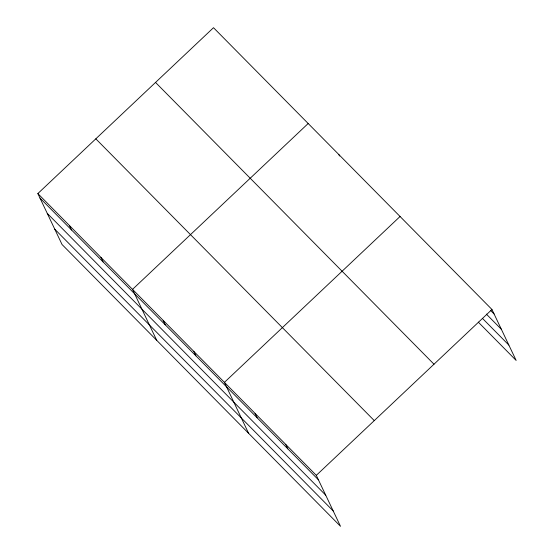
<?xml version="1.0" encoding="UTF-8"?>
<svg xmlns="http://www.w3.org/2000/svg" width="554" height="554" viewBox="0 0 554 554"><rect width="100%" height="100%" fill="white"/><g stroke="black" fill="none" stroke-linecap="round" stroke-linejoin="round"><path stroke-width="0.83" d="M37.852 193.568L316.306 475.353L340.502 526.3L62.041 244.515L37.852 193.568L213.498 27.7L491.959 309.485L516.148 360.432L478.31 322.144M308.176 123.507L132.524 289.375L156.72 340.322M400.064 216.496L224.418 382.364L248.607 433.311M316.306 475.353L491.959 309.485M490.477 310.309L494.078 313.952M486.35 314.097L501.363 329.291M482.437 318.349L508.863 345.094M155.535 82.435L433.997 364.22M95.814 138.832L374.275 420.618M39.971 198.034L318.432 479.819M47.256 213.373L325.71 495.158M54.763 229.176L333.217 510.961M338.806 154.504L339.512 155.993M285.677 444.356L287.803 448.823M255.048 413.36L257.167 417.827M193.789 351.368L195.908 355.834M163.16 320.371L165.279 324.838M100.967 257.437L103.092 261.91M69.409 225.506L71.528 229.972"/></g></svg>
